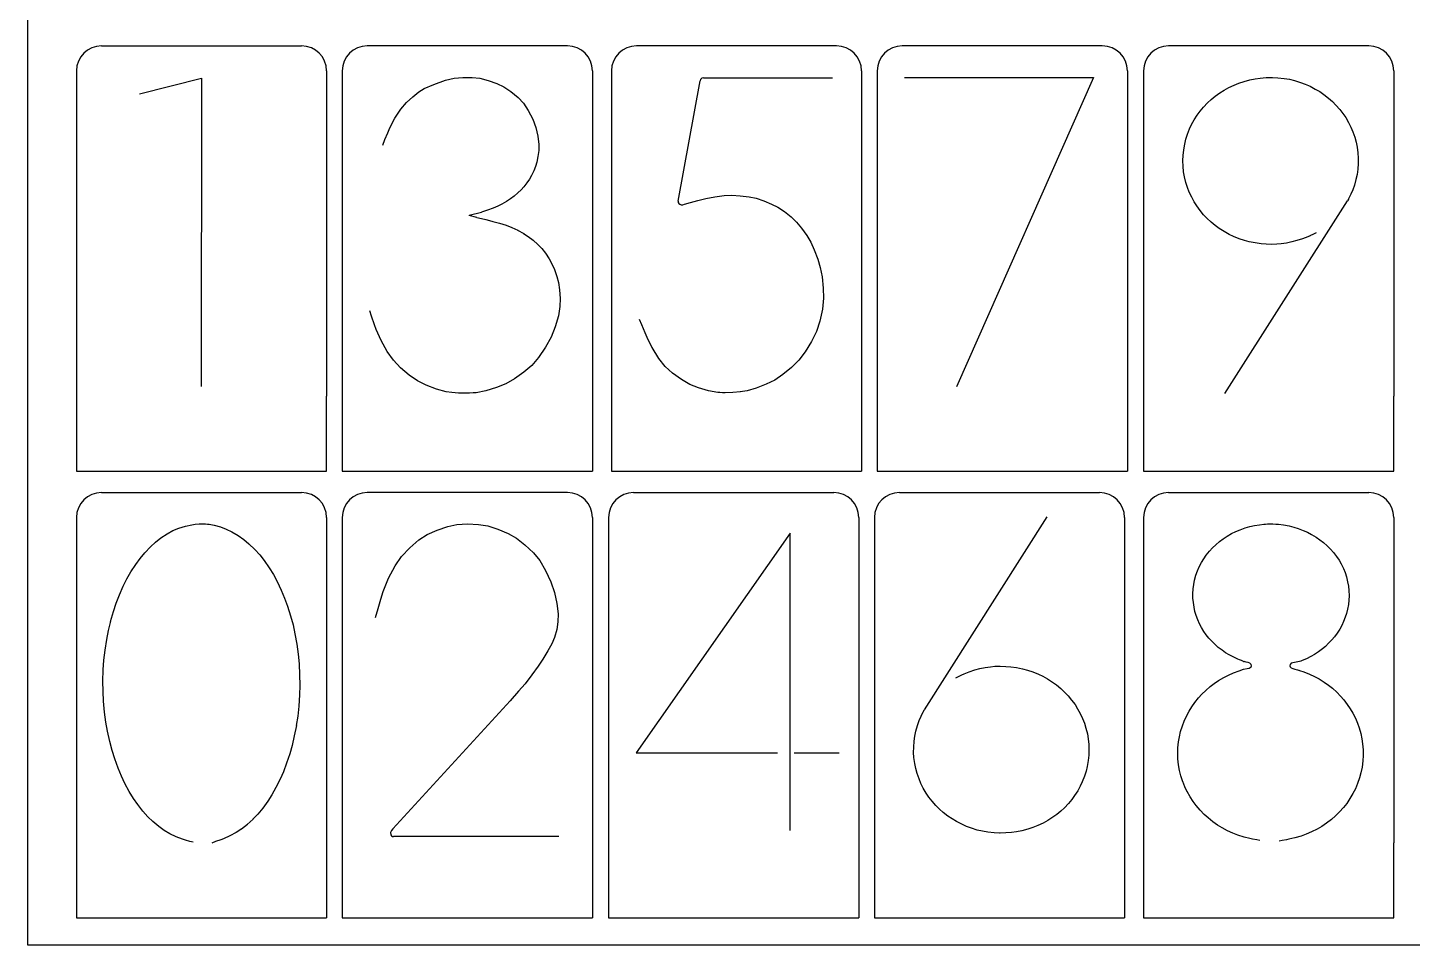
# Model space of a CAD drawing. Header units: millimetres. Extents: x 2133 to 4632, y 1065 to 2652.
# Drawn here: x 2943.9 to 3165.2, y 2342.4 to 2489.2 of the extents above; entities that cross this region are included whole.
import ezdxf

# ---------------------------------------------------------------- set-up
doc = ezdxf.new("R2010")
doc.units = ezdxf.units.MM
doc.layers.add('细实线', color=7, linetype='Continuous', lineweight=25)

msp = doc.modelspace()

# ---------------------------------------------------------------- linework, layer by layer
at = {"color": 7, "linetype": 'Continuous', "lineweight": 25}
for p, q in [((2955.649, 2486.253), (2987.649, 2486.253)), ((3030.142, 2486.253), (2998.142, 2486.253)), ((3073.186, 2486.253), (3041.186, 2486.253)), ((3115.679, 2486.253), (3083.679, 2486.253)), ((3158.278, 2486.253), (3126.278, 2486.253)), ((2951.649, 2482.253), (2951.649, 2430.253)), ((2991.649, 2482.253), (2991.649, 2430.253)), ((2994.142, 2482.253), (2994.142, 2430.253)), ((3034.142, 2482.253), (3034.142, 2430.253)), ((3037.186, 2482.253), (3037.186, 2430.253)), ((3077.186, 2482.253), (3077.186, 2430.253)), ((3079.679, 2482.253), (3079.679, 2430.253)), ((3119.679, 2482.253), (3119.679, 2430.253)), ((3122.278, 2482.253), (3122.278, 2430.253)), ((3162.278, 2482.253), (3162.278, 2430.253)), ((2955.649, 2414.841), (2987.649, 2414.841)), ((3030.142, 2414.841), (2998.142, 2414.841)), ((3040.742, 2414.841), (3072.742, 2414.841)), ((3083.234, 2414.841), (3115.234, 2414.841)), ((3126.278, 2414.841), (3158.278, 2414.841)), ((2951.649, 2410.841), (2951.649, 2358.841)), ((2991.649, 2410.841), (2991.649, 2358.841)), ((2994.142, 2410.841), (2994.142, 2358.841)), ((3034.142, 2410.841), (3034.142, 2358.841)), ((3036.742, 2410.841), (3036.742, 2358.841)), ((3076.742, 2410.841), (3076.742, 2358.841)), ((3079.234, 2410.841), (3079.234, 2358.841)), ((3119.234, 2410.841), (3119.234, 2358.841)), ((3122.278, 2410.841), (3122.278, 2358.841)), ((3162.278, 2410.841), (3162.278, 2358.841))]:
    msp.add_line(p, q, dxfattribs=at)
for points in [[(3007.251, 2479.426), (3008.791, 2480.098)], [(3008.791, 2480.098), (3010.652, 2480.784)], [(3010.652, 2480.784), (3012.026, 2481.103)], [(3012.026, 2481.103), (3013.422, 2481.214)], [(3013.422, 2481.214), (3014.911, 2481.207)], [(3014.911, 2481.207), (3016.159, 2481.068)], [(3016.159, 2481.068), (3017.501, 2480.738)], [(3017.501, 2480.738), (3018.873, 2480.263)], [(3018.873, 2480.263), (3019.994, 2479.726)], [(3019.994, 2479.726), (3021.127, 2478.961)], [(3135.158, 2479.192), (3135.904, 2479.594)], [(3135.904, 2479.594), (3136.76, 2480.001)], [(3136.76, 2480.001), (3137.523, 2480.314)], [(3137.523, 2480.314), (3138.344, 2480.579)], [(3138.344, 2480.579), (3139.283, 2480.827)], [(3139.283, 2480.827), (3140.143, 2481.006)], [(3140.143, 2481.006), (3140.925, 2481.108)], [(3140.925, 2481.108), (3141.85, 2481.18)], [(3141.85, 2481.18), (3142.747, 2481.208)], [(3142.747, 2481.208), (3142.784, 2481.208)], [(3142.834, 2481.212), (3142.864, 2481.212)], [(3142.864, 2481.212), (3143.742, 2481.162)], [(3143.742, 2481.162), (3144.73, 2481.053)], [(3144.73, 2481.053), (3145.584, 2480.913)], [(3145.584, 2480.913), (3146.419, 2480.707)], [(3146.419, 2480.707), (3147.343, 2480.427)], [(3147.343, 2480.427), (3148.137, 2480.139)], [(3148.137, 2480.139), (3148.898, 2479.794)], [(3148.898, 2479.794), (3149.735, 2479.358)], [(3004.406, 2477.182), (3005.412, 2478.136)], [(3005.412, 2478.136), (3006.413, 2478.934)], [(3006.413, 2478.934), (3007.251, 2479.426)], [(3021.127, 2478.961), (3022.262, 2478.01)], [(3022.262, 2478.01), (3023.108, 2477.097)], [(3132.497, 2477.135), (3133.075, 2477.681)], [(3133.075, 2477.681), (3133.726, 2478.207)], [(3133.726, 2478.207), (3134.481, 2478.754)], [(3134.481, 2478.754), (3135.158, 2479.192)], [(3149.735, 2479.358), (3150.45, 2478.938)], [(3150.45, 2478.938), (3151.121, 2478.471)], [(3151.121, 2478.471), (3151.853, 2477.899)], [(3151.853, 2477.899), (3152.471, 2477.361)], [(3152.471, 2477.361), (3153.035, 2476.788)], [(3002.567, 2474.688), (3003.51, 2476.123)], [(3003.51, 2476.123), (3004.406, 2477.182)], [(3023.108, 2477.097), (3023.895, 2475.909)], [(3023.895, 2475.909), (3024.609, 2474.517)], [(3130.368, 2474.422), (3130.862, 2475.195)], [(3130.862, 2475.195), (3131.323, 2475.832)], [(3131.323, 2475.832), (3131.864, 2476.467)], [(3131.864, 2476.467), (3132.497, 2477.135)], [(3153.035, 2476.788), (3153.643, 2476.097)], [(3153.643, 2476.097), (3154.148, 2475.458)], [(3154.148, 2475.458), (3154.591, 2474.794)], [(3001.413, 2472.358), (3001.756, 2473.165)], [(3001.756, 2473.165), (3002.567, 2474.688)], [(3024.609, 2474.517), (3025.087, 2473.211)], [(3025.087, 2473.211), (3025.403, 2471.842)], [(3129.292, 2472.12), (3129.641, 2473.015)], [(3129.627, 2472.979), (3129.957, 2473.694)], [(3129.957, 2473.694), (3130.368, 2474.422)], [(3154.591, 2474.794), (3155.055, 2474.003)], [(3155.055, 2474.003), (3155.43, 2473.277)], [(3155.43, 2473.277), (3155.736, 2472.54)], [(3000.617, 2470.375), (3000.978, 2471.274)], [(3000.978, 2471.274), (3001.413, 2472.358)], [(3025.403, 2471.842), (3025.578, 2470.513)], [(3128.846, 2470.541), (3129.028, 2471.316)], [(3129.028, 2471.316), (3129.292, 2472.12)], [(3155.736, 2472.54), (3156.038, 2471.666)], [(3156.038, 2471.666), (3156.265, 2470.868)], [(3156.265, 2470.868), (3156.42, 2470.074)], [(3025.447, 2468.583), (3025.259, 2467.652)], [(3025.57, 2469.525), (3025.447, 2468.583)], [(3025.578, 2470.513), (3025.57, 2469.525)], [(3128.567, 2467.939), (3128.589, 2468.75)], [(3128.589, 2468.75), (3128.687, 2469.614)], [(3128.687, 2469.614), (3128.846, 2470.541)], [(3156.42, 2470.074), (3156.541, 2469.139)], [(3156.541, 2469.139), (3156.603, 2468.289)], [(3025.049, 2466.956), (3024.766, 2466.269)], [(3025.259, 2467.652), (3025.049, 2466.956)], [(3128.6, 2466.991), (3128.567, 2467.939)], [(3128.679, 2466.124), (3128.596, 2467.027)], [(3156.522, 2466.523), (3156.411, 2465.684)], [(3156.592, 2467.467), (3156.522, 2466.523)], [(3156.603, 2468.289), (3156.592, 2467.467)], [(3023.679, 2464.362), (3023.201, 2463.744)], [(3024.088, 2464.96), (3023.679, 2464.362)], [(3024.421, 2465.548), (3024.088, 2464.96)], [(3024.766, 2466.269), (3024.421, 2465.548)], [(3128.82, 2465.339), (3128.679, 2466.124)], [(3129.04, 2464.433), (3128.82, 2465.339)], [(3129.289, 2463.613), (3129.04, 2464.433)], [(3156.238, 2464.9), (3155.983, 2464.009)], [(3156.411, 2465.684), (3156.238, 2464.9)], [(3021.618, 2462.222), (3021.061, 2461.804)], [(3022.226, 2462.739), (3021.618, 2462.222)], [(3022.754, 2463.241), (3022.226, 2462.739)], [(3023.201, 2463.744), (3022.754, 2463.241)], [(3051.024, 2461.55), (3052.257, 2461.862)], [(3052.257, 2461.862), (3053.697, 2462.128)], [(3053.697, 2462.128), (3055.203, 2462.312)], [(3055.203, 2462.312), (3056.46, 2462.371)], [(3056.46, 2462.371), (3057.787, 2462.299)], [(3057.787, 2462.299), (3059.188, 2462.125)], [(3059.188, 2462.125), (3060.346, 2461.882)], [(3060.346, 2461.882), (3061.538, 2461.491)], [(3129.578, 2462.888), (3129.289, 2463.613)], [(3129.969, 2462.057), (3129.578, 2462.888)], [(3130.372, 2461.308), (3129.969, 2462.057)], [(3155.409, 2462.521), (3155.063, 2461.804)], [(3155.707, 2463.214), (3155.409, 2462.521)], [(3155.983, 2464.009), (3155.707, 2463.214)], [(3016.595, 2459.728), (3016.436, 2459.682)], [(3016.747, 2459.774), (3016.595, 2459.728)], [(3017.393, 2459.991), (3016.73, 2459.769)], [(3018.255, 2460.317), (3017.393, 2459.991)], [(3019.014, 2460.639), (3018.255, 2460.317)], [(3019.678, 2460.973), (3019.014, 2460.639)], [(3020.416, 2461.394), (3019.678, 2460.973)], [(3021.061, 2461.804), (3020.416, 2461.394)], [(3048.858, 2460.936), (3049.827, 2461.221)], [(3049.814, 2461.218), (3051.024, 2461.55)], [(3061.538, 2461.491), (3062.794, 2460.973)], [(3062.794, 2460.973), (3063.818, 2460.443)], [(3063.818, 2460.443), (3064.839, 2459.751)], [(3064.839, 2459.751), (3065.904, 2458.903)], [(3130.794, 2460.657), (3130.372, 2461.308)], [(3131.336, 2459.92), (3130.794, 2460.657)], [(3131.875, 2459.26), (3131.336, 2459.92)], [(3016.434, 2458.644), (3017.1, 2458.473)], [(3017.1, 2458.473), (3017.68, 2458.334)], [(3017.68, 2458.334), (3018.236, 2458.203)], [(3018.236, 2458.203), (3019.285, 2457.919)], [(3019.285, 2457.919), (3020.377, 2457.569)], [(3020.377, 2457.569), (3021.273, 2457.229)], [(3065.904, 2458.903), (3066.76, 2458.092)], [(3066.76, 2458.092), (3067.575, 2457.115)], [(3132.413, 2458.699), (3131.875, 2459.26)], [(3133.087, 2458.072), (3132.413, 2458.699)], [(3133.748, 2457.517), (3133.087, 2458.072)], [(3134.386, 2457.059), (3133.748, 2457.517)], [(3021.273, 2457.229), (3022.216, 2456.781)], [(3022.188, 2456.794), (3023.166, 2456.26)], [(3023.134, 2456.277), (3023.899, 2455.794)], [(3023.899, 2455.794), (3024.663, 2455.2)], [(3067.575, 2457.115), (3068.407, 2455.952)], [(3068.407, 2455.952), (3069.055, 2454.872)], [(3135.173, 2456.56), (3134.386, 2457.059)], [(3135.938, 2456.12), (3135.173, 2456.56)], [(3136.657, 2455.782), (3135.938, 2456.12)], [(3137.539, 2455.429), (3136.657, 2455.782)], [(3138.39, 2455.136), (3137.539, 2455.429)], [(3147.693, 2455.418), (3146.787, 2455.117)], [(3148.537, 2455.746), (3147.693, 2455.418)], [(3148.886, 2455.902), (3148.537, 2455.746)], [(3149.437, 2456.153), (3148.883, 2455.901)], [(3149.877, 2456.353), (3149.437, 2456.153)], [(3024.663, 2455.2), (3025.437, 2454.508)], [(3025.437, 2454.508), (3026.056, 2453.866)], [(3026.056, 2453.866), (3026.647, 2453.105)], [(3026.647, 2453.105), (3027.232, 2452.225)], [(3069.055, 2454.872), (3069.631, 2453.624)], [(3069.615, 2453.665), (3070.186, 2452.164)], [(3139.181, 2454.93), (3138.39, 2455.136)], [(3140.138, 2454.741), (3139.181, 2454.93)], [(3141.059, 2454.606), (3140.138, 2454.741)], [(3141.877, 2454.543), (3141.059, 2454.606)], [(3142.787, 2454.517), (3141.877, 2454.543)], [(3143.599, 2454.532), (3142.787, 2454.517)], [(3144.283, 2454.598), (3143.599, 2454.532)], [(3145.141, 2454.732), (3144.283, 2454.598)], [(3145.998, 2454.905), (3145.141, 2454.732)], [(3146.787, 2455.117), (3145.998, 2454.905)], [(3027.232, 2452.225), (3027.684, 2451.418)], [(3027.684, 2451.418), (3028.083, 2450.483)], [(3070.186, 2452.164), (3070.59, 2450.823)], [(3070.59, 2450.823), (3070.869, 2449.304)], [(3028.083, 2450.483), (3028.458, 2449.401)], [(3028.458, 2449.401), (3028.721, 2448.431)], [(3070.869, 2449.304), (3071.061, 2447.532)], [(3028.721, 2448.431), (3028.889, 2447.27)], [(3028.889, 2447.27), (3028.972, 2445.881)], [(3071.061, 2447.532), (3071.116, 2445.902)], [(3028.951, 2444.586), (3028.701, 2443.073)], [(3028.972, 2445.881), (3028.951, 2444.586)], [(3070.935, 2444.161), (3070.523, 2442.239)], [(3071.116, 2445.902), (3070.935, 2444.161)], [(2998.835, 2443.037), (2998.544, 2443.901)], [(2999.314, 2441.677), (2998.831, 2443.046)], [(3028.701, 2443.073), (3028.198, 2441.314)], [(3042.036, 2441.666), (3041.7, 2442.492)], [(3070.523, 2442.239), (3069.967, 2440.574)], [(2999.581, 2440.919), (2999.313, 2441.677)], [(3000.347, 2439.164), (2999.581, 2440.919)], [(3028.198, 2441.314), (3027.549, 2439.689)], [(3042.575, 2440.358), (3042.036, 2441.666)], [(3042.88, 2439.622), (3042.575, 2440.359)], [(3069.967, 2440.574), (3069.175, 2438.978)], [(3001.331, 2437.395), (3000.347, 2439.164)], [(3026.648, 2438.074), (3025.525, 2436.445)], [(3027.549, 2439.689), (3026.648, 2438.074)], [(3043.724, 2437.952), (3042.88, 2439.622)], [(3044.771, 2436.297), (3043.689, 2438.008)], [(3069.175, 2438.978), (3068.159, 2437.324)], [(3002.319, 2435.99), (3001.331, 2437.395)], [(3003.464, 2434.795), (3002.319, 2435.99)], [(3025.525, 2436.445), (3024.438, 2435.175)], [(3045.798, 2435.013), (3044.771, 2436.297)], [(3067.155, 2436.004), (3065.995, 2434.852)], [(3068.159, 2437.324), (3067.155, 2436.004)], [(3004.863, 2433.598), (3003.464, 2434.795)], [(3006.181, 2432.689), (3004.863, 2433.598)], [(3023.17, 2434.07), (3021.678, 2433)], [(3024.438, 2435.175), (3023.17, 2434.07)], [(3046.972, 2433.939), (3045.798, 2435.013)], [(3048.387, 2432.889), (3046.972, 2433.939)], [(3064.601, 2433.694), (3063.307, 2432.814)], [(3065.995, 2434.852), (3064.601, 2433.694)], [(3007.587, 2431.998), (3006.181, 2432.689)], [(3009.244, 2431.372), (3007.587, 2431.998)], [(3010.75, 2430.964), (3009.244, 2431.372)], [(3011.656, 2430.83), (3010.75, 2430.964)], [(3017.112, 2431.109), (3015.584, 2430.807)], [(3018.816, 2431.616), (3017.112, 2431.109)], [(3020.308, 2432.213), (3018.816, 2431.616)], [(3021.678, 2433), (3020.308, 2432.213)], [(3049.703, 2432.12), (3048.387, 2432.889)], [(3051.097, 2431.57), (3049.703, 2432.12)], [(3052.73, 2431.104), (3051.097, 2431.57)], [(3054.187, 2430.842), (3052.73, 2431.104)], [(3057.826, 2430.939), (3056.621, 2430.828)], [(3058.874, 2431.112), (3057.78, 2430.931)], [(3060.32, 2431.532), (3058.874, 2431.112)], [(3061.939, 2432.168), (3060.32, 2431.532)], [(3063.307, 2432.814), (3061.939, 2432.168)], [(3012.73, 2430.744), (3011.656, 2430.83)], [(3013.852, 2430.715), (3012.73, 2430.744)], [(3014.474, 2430.725), (3013.852, 2430.715)], [(3015.061, 2430.756), (3014.474, 2430.725)], [(3015.584, 2430.807), (3015.061, 2430.756)], [(3054.53, 2430.814), (3054.187, 2430.842)], [(3054.946, 2430.795), (3054.53, 2430.814)], [(3055.394, 2430.789), (3054.946, 2430.795)], [(3056.621, 2430.828), (3055.394, 2430.789)], [(2966.168, 2408.24), (2967.075, 2408.746)], [(2967.075, 2408.746), (2968.014, 2409.134)], [(2968.014, 2409.134), (2969.097, 2409.477)], [(2969.097, 2409.477), (2970.078, 2409.696)], [(2970.078, 2409.696), (2970.644, 2409.767)], [(2970.644, 2409.767), (2971.287, 2409.812)], [(2971.287, 2409.812), (2971.93, 2409.828)], [(2971.93, 2409.828), (2972.274, 2409.823)], [(2972.274, 2409.823), (2972.591, 2409.806)], [(2972.591, 2409.806), (2972.863, 2409.78)], [(2972.863, 2409.78), (2973.681, 2409.62)], [(2973.681, 2409.62), (2974.66, 2409.342)], [(2974.66, 2409.342), (2975.59, 2409.003)], [(2975.59, 2409.003), (2976.499, 2408.558)], [(3007.714, 2408.117), (3009.309, 2408.848)], [(3009.309, 2408.848), (3011.012, 2409.429)], [(3011.012, 2409.429), (3012.485, 2409.722)], [(3012.485, 2409.722), (3014.177, 2409.815)], [(3014.177, 2409.815), (3015.943, 2409.743)], [(3015.943, 2409.743), (3017.419, 2409.5)], [(3017.419, 2409.5), (3019.035, 2408.994)], [(3019.035, 2408.994), (3020.679, 2408.304)], [(3137.012, 2408.61), (3137.702, 2408.894)], [(3137.702, 2408.894), (3138.512, 2409.181)], [(3138.512, 2409.181), (3139.25, 2409.4)], [(3139.25, 2409.4), (3139.984, 2409.561)], [(3139.984, 2409.561), (3140.811, 2409.702)], [(3140.811, 2409.702), (3141.529, 2409.788)], [(3141.529, 2409.788), (3141.792, 2409.804)], [(3141.792, 2409.804), (3142.114, 2409.814)], [(3142.114, 2409.814), (3142.467, 2409.817)], [(3142.467, 2409.817), (3142.965, 2409.811)], [(3142.965, 2409.811), (3143.446, 2409.793)], [(3143.446, 2409.793), (3143.872, 2409.763)], [(3143.872, 2409.763), (3144.655, 2409.663)], [(3144.655, 2409.663), (3145.527, 2409.505)], [(3145.527, 2409.505), (3146.289, 2409.326)], [(3146.289, 2409.326), (3147.004, 2409.098)], [(3147.004, 2409.098), (3147.807, 2408.796)], [(3147.807, 2408.796), (3148.505, 2408.491)], [(2963.49, 2406.16), (2964.305, 2406.919)], [(2964.305, 2406.919), (2965.166, 2407.578)], [(2965.166, 2407.578), (2966.168, 2408.24)], [(2976.499, 2408.558), (2977.519, 2407.958)], [(2977.519, 2407.958), (2978.415, 2407.339)], [(2978.415, 2407.339), (2979.232, 2406.643)], [(2979.232, 2406.643), (2980.148, 2405.756)], [(3004.938, 2405.998), (3006.395, 2407.264)], [(3006.395, 2407.264), (3007.714, 2408.117)], [(3020.679, 2408.304), (3022.004, 2407.55)], [(3022.004, 2407.55), (3023.368, 2406.484)], [(3133.807, 2406.49), (3134.427, 2407.018)], [(3134.427, 2407.018), (3135.008, 2407.46)], [(3135.008, 2407.46), (3135.62, 2407.855)], [(3135.62, 2407.855), (3136.346, 2408.273)], [(3136.346, 2408.273), (3137.012, 2408.61)], [(3148.505, 2408.491), (3149.148, 2408.149)], [(3149.148, 2408.149), (3149.864, 2407.718)], [(3149.864, 2407.718), (3150.481, 2407.301)], [(3150.481, 2407.301), (3151.04, 2406.857)], [(3151.04, 2406.857), (3151.649, 2406.316)], [(2961.127, 2403.336), (2961.832, 2404.316)], [(2961.832, 2404.316), (2962.598, 2405.22)], [(2962.598, 2405.22), (2963.49, 2406.16)], [(2980.148, 2405.756), (2980.948, 2404.885)], [(2980.948, 2404.885), (2981.666, 2403.96)], [(3002.595, 2403.144), (3003.614, 2404.589)], [(3003.614, 2404.589), (3004.938, 2405.998)], [(3023.368, 2406.484), (3024.707, 2405.208)], [(3024.707, 2405.208), (3025.724, 2403.971)], [(3131.895, 2404.26), (3132.306, 2404.837)], [(3132.306, 2404.837), (3132.808, 2405.463)], [(3132.808, 2405.463), (3133.287, 2405.996)], [(3133.287, 2405.996), (3133.807, 2406.49)], [(3151.649, 2406.316), (3152.171, 2405.799)], [(3152.171, 2405.799), (3152.629, 2405.267)], [(3152.629, 2405.267), (3153.118, 2404.629)], [(3153.118, 2404.629), (3153.527, 2404.028)], [(2959.713, 2401.033), (2960.363, 2402.152)], [(2960.363, 2402.152), (2961.127, 2403.336)], [(2981.666, 2403.96), (2982.457, 2402.822)], [(2982.457, 2402.822), (2983.141, 2401.73)], [(3001.567, 2401.166), (3002.595, 2403.144)], [(3025.724, 2403.971), (3026.663, 2402.386)], [(3026.663, 2402.386), (3027.509, 2400.56)], [(3130.652, 2401.626), (3130.882, 2402.297)], [(3130.882, 2402.297), (3131.168, 2402.943)], [(3131.168, 2402.943), (3131.534, 2403.652)], [(3131.534, 2403.652), (3131.895, 2404.26)], [(3153.527, 2404.028), (3153.869, 2403.421)], [(3153.869, 2403.421), (3154.219, 2402.702)], [(3154.219, 2402.702), (3154.499, 2402.03)], [(2959.134, 2399.863), (2959.713, 2401.033)], [(2983.141, 2401.73), (2983.741, 2400.607)], [(2983.741, 2400.607), (2984.387, 2399.252)], [(3000.687, 2399.013), (3001.567, 2401.166)], [(3027.509, 2400.56), (3028.065, 2398.879)], [(3130.209, 2399.439), (3130.294, 2400.147)], [(3130.294, 2400.147), (3130.44, 2400.85)], [(3130.44, 2400.85), (3130.652, 2401.626)], [(3154.499, 2402.03), (3154.709, 2401.365)], [(3154.709, 2401.365), (3154.903, 2400.581)], [(3154.903, 2400.581), (3155.037, 2399.852)], [(2958.004, 2397.163), (2958.518, 2398.469)], [(2958.518, 2398.469), (2959.134, 2399.863)], [(2984.387, 2399.252), (2984.936, 2397.968)], [(2984.936, 2397.968), (2985.4, 2396.678)], [(2999.879, 2396.3), (3000.303, 2397.786)], [(3000.298, 2397.77), (3000.687, 2399.013)], [(3028.065, 2398.879), (3028.438, 2397.121)], [(3130.164, 2398.641), (3130.209, 2399.439)], [(3130.168, 2397.937), (3130.164, 2398.641)], [(3130.232, 2397.251), (3130.168, 2397.937)], [(3155.037, 2399.852), (3155.104, 2399.152)], [(3155.104, 2399.152), (3155.13, 2398.351)], [(3155.13, 2398.351), (3155.109, 2397.63)], [(2957.114, 2394.241), (2957.567, 2395.834)], [(2957.567, 2395.834), (2958.004, 2397.163)], [(2985.4, 2396.678), (2985.881, 2395.141)], [(2999.465, 2394.849), (2999.879, 2396.3)], [(3028.438, 2397.121), (3028.647, 2395.438)], [(3028.647, 2395.438), (3028.642, 2394.175)], [(3130.349, 2396.488), (3130.232, 2397.251)], [(3130.492, 2395.825), (3130.349, 2396.488)], [(3130.687, 2395.188), (3130.492, 2395.825)], [(3154.732, 2395.52), (3154.527, 2394.898)], [(3154.896, 2396.201), (3154.732, 2395.52)], [(3155.031, 2396.961), (3154.896, 2396.201)], [(3155.109, 2397.63), (3155.031, 2396.961)], [(2956.753, 2392.767), (2957.121, 2394.264)], [(2985.881, 2395.141), (2986.278, 2393.693)], [(2986.278, 2393.693), (2986.585, 2392.266)], [(3028.642, 2394.175), (3028.434, 2392.926)], [(3130.95, 2394.481), (3130.687, 2395.188)], [(3131.218, 2393.867), (3130.95, 2394.481)], [(3131.531, 2393.285), (3131.218, 2393.867)], [(3131.924, 2392.644), (3131.531, 2393.285)], [(3153.955, 2393.566), (3153.633, 2392.997)], [(3154.247, 2394.195), (3153.955, 2393.566)], [(3154.527, 2394.898), (3154.247, 2394.195)], [(2956.228, 2389.631), (2956.485, 2391.343)], [(2956.485, 2391.343), (2956.761, 2392.801)], [(2986.585, 2392.266), (2986.883, 2390.58)], [(3028.074, 2391.647), (3027.638, 2390.63)], [(3028.434, 2392.926), (3028.074, 2391.647)], [(3132.305, 2392.089), (3131.924, 2392.644)], [(3132.722, 2391.573), (3132.305, 2392.089)], [(3133.23, 2391.01), (3132.722, 2391.573)], [(3133.713, 2390.527), (3133.23, 2391.01)], [(3152.392, 2391.293), (3151.868, 2390.737)], [(3152.817, 2391.796), (3152.392, 2391.293)], [(3153.224, 2392.36), (3152.817, 2391.796)], [(3153.633, 2392.997), (3153.224, 2392.36)], [(2956.043, 2388.041), (2956.228, 2389.631)], [(2986.883, 2390.58), (2987.106, 2389)], [(2987.106, 2389), (2987.242, 2387.47)], [(3027.012, 2389.505), (3026.226, 2388.217)], [(3027.638, 2390.63), (3027.012, 2389.505)], [(3134.222, 2390.088), (3133.713, 2390.527)], [(3134.831, 2389.616), (3134.222, 2390.088)], [(3135.4, 2389.218), (3134.831, 2389.616)], [(3135.985, 2388.869), (3135.4, 2389.218)], [(3136.684, 2388.499), (3135.985, 2388.869)], [(3149.62, 2388.964), (3149.031, 2388.628)], [(3150.218, 2389.363), (3149.62, 2388.964)], [(3150.893, 2389.864), (3150.218, 2389.363)], [(3151.359, 2390.249), (3150.893, 2389.864)], [(3151.868, 2390.737), (3151.359, 2390.249)], [(2955.943, 2386.491), (2956.043, 2388.041)], [(2987.242, 2387.47), (2987.334, 2385.683)], [(3025.449, 2387.053), (3024.481, 2385.718)], [(3026.226, 2388.217), (3025.449, 2387.053)], [(3095.32, 2386.472), (3096.11, 2386.684)], [(3096.11, 2386.684), (3096.966, 2386.857)], [(3096.966, 2386.857), (3097.824, 2386.991)], [(3097.824, 2386.991), (3098.508, 2387.057)], [(3098.508, 2387.057), (3099.32, 2387.071)], [(3099.32, 2387.071), (3100.23, 2387.046)], [(3100.23, 2387.046), (3101.048, 2386.983)], [(3101.048, 2386.983), (3101.969, 2386.848)], [(3101.969, 2386.848), (3102.926, 2386.658)], [(3102.926, 2386.658), (3103.717, 2386.453)], [(3137.341, 2388.191), (3136.684, 2388.499)], [(3137.632, 2388.073), (3137.341, 2388.191)], [(3137.555, 2386.35), (3138.27, 2386.581)], [(3137.929, 2387.963), (3137.632, 2388.073)], [(3138.265, 2387.847), (3137.929, 2387.963)], [(3147.201, 2387.828), (3146.963, 2387.779)], [(3147.429, 2387.888), (3147.201, 2387.828)], [(3147.644, 2387.971), (3147.429, 2387.888)], [(3148.318, 2388.271), (3147.644, 2387.971)], [(3149.031, 2388.628), (3148.318, 2388.271)], [(2955.893, 2384.696), (2955.943, 2386.491)], [(2955.903, 2383.047), (2955.893, 2384.696)], [(2987.334, 2385.683), (2987.365, 2384.022)], [(3024.481, 2385.718), (3023.369, 2384.248)], [(3092.23, 2385.236), (3092.67, 2385.436)], [(3092.67, 2385.436), (3093.224, 2385.688)], [(3093.221, 2385.687), (3093.57, 2385.843)], [(3093.57, 2385.843), (3094.414, 2386.171)], [(3094.414, 2386.171), (3095.32, 2386.472)], [(3103.717, 2386.453), (3104.568, 2386.16)], [(3104.568, 2386.16), (3105.45, 2385.807)], [(3105.45, 2385.807), (3106.169, 2385.469)], [(3106.169, 2385.469), (3106.934, 2385.029)], [(3106.934, 2385.029), (3107.721, 2384.53)], [(3107.721, 2384.53), (3108.36, 2384.072)], [(3133.56, 2384.302), (3134.278, 2384.779)], [(3134.278, 2384.779), (3135.1, 2385.269)], [(3135.1, 2385.269), (3135.836, 2385.656)], [(3135.836, 2385.656), (3136.64, 2386.005)], [(3136.64, 2386.005), (3137.555, 2386.35)], [(3147.048, 2386.457), (3147.096, 2386.442)], [(3147.096, 2386.442), (3147.192, 2386.413)], [(3147.192, 2386.413), (3147.915, 2386.162)], [(3147.915, 2386.162), (3148.814, 2385.8)], [(3148.814, 2385.8), (3149.619, 2385.43)], [(3149.619, 2385.43), (3150.328, 2385.038)], [(3150.328, 2385.038), (3151.131, 2384.536)], [(3151.131, 2384.536), (3151.846, 2384.038)], [(2955.989, 2381.489), (2955.903, 2383.047)], [(2987.317, 2382.481), (2987.195, 2380.679)], [(2987.365, 2384.022), (2987.316, 2382.459)], [(3023.369, 2384.248), (3022.345, 2383.104)], [(3108.36, 2384.072), (3109.021, 2383.517)], [(3109.021, 2383.517), (3109.694, 2382.89)], [(3109.694, 2382.89), (3110.232, 2382.329)], [(3110.232, 2382.329), (3110.772, 2381.669)], [(3131.051, 2381.993), (3131.589, 2382.594)], [(3131.589, 2382.594), (3132.204, 2383.183)], [(3132.204, 2383.183), (3132.916, 2383.802)], [(3132.916, 2383.802), (3133.56, 2384.302)], [(3151.846, 2384.038), (3152.465, 2383.536)], [(3152.465, 2383.536), (3153.157, 2382.908)], [(3153.157, 2382.908), (3153.767, 2382.298)], [(3153.767, 2382.298), (3154.28, 2381.7)], [(2956.152, 2379.726), (2955.989, 2381.489)], [(2987.197, 2380.698), (2987.03, 2379.059)], [(3110.772, 2381.669), (3111.313, 2380.931)], [(3111.313, 2380.931), (3111.735, 2380.28)], [(3111.735, 2380.28), (3112.138, 2379.531)], [(3129.554, 2379.892), (3129.971, 2380.576)], [(3129.971, 2380.576), (3130.466, 2381.263)], [(3130.466, 2381.263), (3131.051, 2381.993)], [(3154.28, 2381.7), (3154.844, 2380.964)], [(3154.844, 2380.964), (3155.331, 2380.256)], [(3155.331, 2380.256), (3155.724, 2379.578)], [(2956.353, 2378.139), (2956.152, 2379.726)], [(2956.616, 2376.684), (2956.353, 2378.139)], [(2987.035, 2379.089), (2986.802, 2377.587)], [(3086.124, 2377.58), (3086.4, 2378.375)], [(3086.4, 2378.375), (3086.698, 2379.068)], [(3086.698, 2379.068), (3087.045, 2379.784)], [(3112.138, 2379.531), (3112.529, 2378.701)], [(3112.529, 2378.701), (3112.818, 2377.976)], [(3112.818, 2377.976), (3113.067, 2377.156)], [(3128.476, 2377.543), (3128.757, 2378.298)], [(3128.757, 2378.298), (3129.115, 2379.067)], [(3129.115, 2379.067), (3129.554, 2379.892)], [(3155.724, 2379.578), (3156.141, 2378.751)], [(3156.141, 2378.751), (3156.49, 2377.96)], [(3156.49, 2377.96), (3156.748, 2377.214)], [(2956.977, 2375.046), (2956.616, 2376.684)], [(2986.48, 2375.921), (2986.132, 2374.412)], [(2986.807, 2377.609), (2986.48, 2375.921)], [(3085.585, 2375.066), (3085.696, 2375.905)], [(3085.696, 2375.905), (3085.869, 2376.689)], [(3085.869, 2376.689), (3086.124, 2377.58)], [(3113.067, 2377.156), (3113.287, 2376.25)], [(3113.287, 2376.25), (3113.428, 2375.465)], [(3127.866, 2374.994), (3127.995, 2375.805)], [(3127.995, 2375.805), (3128.201, 2376.641)], [(3128.201, 2376.641), (3128.476, 2377.543)], [(3156.748, 2377.214), (3157.001, 2376.311)], [(3157.001, 2376.311), (3157.192, 2375.454)], [(2957.355, 2373.581), (2956.977, 2375.046)], [(2957.775, 2372.26), (2957.355, 2373.581)], [(2986.132, 2374.412), (2985.744, 2373.067)], [(3085.505, 2373.3), (3085.515, 2374.122)], [(3085.566, 2372.45), (3085.505, 2373.3)], [(3085.515, 2374.122), (3085.585, 2375.066)], [(3113.428, 2375.465), (3113.511, 2374.562)], [(3113.508, 2374.598), (3113.54, 2373.65)], [(3113.54, 2373.65), (3113.518, 2372.839)], [(3127.738, 2373.128), (3127.773, 2374.026)], [(3127.773, 2374.026), (3127.866, 2374.994)], [(3157.192, 2375.454), (3157.302, 2374.654)], [(3157.302, 2374.654), (3157.371, 2373.688)], [(3157.371, 2373.688), (3157.387, 2372.77)], [(2958.312, 2370.784), (2957.775, 2372.26)], [(2985.24, 2371.555), (2984.742, 2370.189)], [(2985.744, 2373.067), (2985.24, 2371.555)], [(3085.688, 2371.515), (3085.566, 2372.45)], [(3085.842, 2370.72), (3085.688, 2371.515)], [(3113.42, 2371.975), (3113.262, 2371.048)], [(3113.518, 2372.839), (3113.42, 2371.975)], [(3127.775, 2372.276), (3127.738, 2373.128)], [(3127.882, 2371.286), (3127.775, 2372.276)], [(3128.03, 2370.391), (3127.882, 2371.286)], [(3157.331, 2371.93), (3157.202, 2370.947)], [(3157.387, 2372.77), (3157.331, 2371.93)], [(2958.848, 2369.473), (2958.312, 2370.784)], [(2959.407, 2368.314), (2958.848, 2369.473)], [(2984.212, 2368.998), (2983.546, 2367.673)], [(2984.742, 2370.189), (2984.212, 2368.998)], [(3086.069, 2369.923), (3085.842, 2370.72)], [(3086.371, 2369.049), (3086.069, 2369.923)], [(3086.677, 2368.312), (3086.371, 2369.049)], [(3112.815, 2369.469), (3112.466, 2368.574)], [(3113.079, 2370.273), (3112.815, 2369.469)], [(3113.262, 2371.048), (3113.079, 2370.273)], [(3128.24, 2369.571), (3128.03, 2370.391)], [(3128.555, 2368.598), (3128.24, 2369.571)], [(3156.807, 2369.24), (3156.484, 2368.315)], [(3157.031, 2370.039), (3156.807, 2369.24)], [(3157.202, 2370.947), (3157.031, 2370.039)], [(2960.101, 2367.033), (2959.407, 2368.314)], [(2960.776, 2365.909), (2960.101, 2367.033)], [(2983.546, 2367.673), (2982.887, 2366.491)], [(3087.052, 2367.586), (3086.677, 2368.312)], [(3087.516, 2366.795), (3087.052, 2367.586)], [(3087.959, 2366.131), (3087.516, 2366.795)], [(3111.739, 2367.167), (3111.245, 2366.394)], [(3112.15, 2367.894), (3111.739, 2367.167)], [(3112.48, 2368.609), (3112.15, 2367.894)], [(3128.867, 2367.796), (3128.543, 2368.633)], [(3129.251, 2367.009), (3128.867, 2367.796)], [(3129.714, 2366.196), (3129.233, 2367.046)], [(3155.759, 2366.74), (3155.262, 2365.906)], [(3156.135, 2367.47), (3155.759, 2366.74)], [(3156.484, 2368.315), (3156.135, 2367.47)], [(2961.455, 2364.941), (2960.776, 2365.909)], [(2962.286, 2363.887), (2961.455, 2364.941)], [(2982.233, 2365.485), (2981.426, 2364.38)], [(2982.887, 2366.491), (2982.233, 2365.485)], [(3088.465, 2365.491), (3087.959, 2366.131)], [(3089.072, 2364.801), (3088.465, 2365.491)], [(3089.636, 2364.227), (3089.072, 2364.801)], [(3109.61, 2364.454), (3109.033, 2363.908)], [(3110.244, 2365.122), (3109.61, 2364.454)], [(3110.784, 2365.756), (3110.244, 2365.122)], [(3111.245, 2366.394), (3110.784, 2365.756)], [(3130.195, 2365.443), (3129.714, 2366.196)], [(3130.699, 2364.779), (3130.195, 2365.443)], [(3131.336, 2364.037), (3130.699, 2364.779)], [(3154.244, 2364.505), (3153.593, 2363.779)], [(3154.754, 2365.148), (3154.244, 2364.505)], [(3155.262, 2365.906), (3154.754, 2365.148)], [(2963.079, 2362.984), (2962.286, 2363.887)], [(2963.859, 2362.234), (2963.079, 2362.984)], [(2964.808, 2361.443), (2963.859, 2362.234)], [(2979.906, 2362.64), (2978.949, 2361.766)], [(2980.638, 2363.409), (2979.878, 2362.614)], [(2981.426, 2364.38), (2980.638, 2363.409)], [(3090.255, 2363.69), (3089.636, 2364.227)], [(3090.986, 2363.118), (3090.255, 2363.69)], [(3091.657, 2362.651), (3090.986, 2363.118)], [(3092.372, 2362.23), (3091.657, 2362.651)], [(3093.21, 2361.795), (3092.372, 2362.23)], [(3106.949, 2362.397), (3106.203, 2361.994)], [(3107.627, 2362.835), (3106.949, 2362.397)], [(3108.381, 2363.381), (3107.627, 2362.835)], [(3109.033, 2363.908), (3108.381, 2363.381)], [(3131.956, 2363.385), (3131.336, 2364.037)], [(3132.58, 2362.824), (3131.956, 2363.385)], [(3133.353, 2362.209), (3132.58, 2362.824)], [(3152.318, 2362.586), (3151.535, 2361.989)], [(3152.946, 2363.127), (3152.318, 2362.586)], [(3153.593, 2363.779), (3152.946, 2363.127)], [(2965.7, 2360.79), (2964.808, 2361.443)], [(2966.565, 2360.284), (2965.7, 2360.79)], [(2967.604, 2359.793), (2966.565, 2360.284)], [(2977.198, 2360.481), (2976.174, 2359.926)], [(2978.096, 2361.069), (2977.198, 2360.481)], [(2978.976, 2361.787), (2978.05, 2361.039)], [(3093.971, 2361.45), (3093.21, 2361.795)], [(3094.764, 2361.162), (3093.971, 2361.45)], [(3095.688, 2360.882), (3094.764, 2361.162)], [(3096.523, 2360.676), (3095.688, 2360.882)], [(3097.377, 2360.536), (3096.523, 2360.676)], [(3098.365, 2360.427), (3097.377, 2360.536)], [(3099.243, 2360.377), (3098.365, 2360.427)], [(3099.273, 2360.377), (3099.243, 2360.377)], [(3099.36, 2360.381), (3099.323, 2360.381)], [(3100.257, 2360.408), (3099.36, 2360.381)], [(3101.182, 2360.481), (3100.257, 2360.408)], [(3101.964, 2360.582), (3101.182, 2360.481)], [(3102.824, 2360.762), (3101.964, 2360.582)], [(3103.763, 2361.01), (3102.824, 2360.762)], [(3104.584, 2361.274), (3103.763, 2361.01)], [(3105.347, 2361.588), (3104.584, 2361.274)], [(3106.203, 2361.994), (3105.347, 2361.588)], [(3134.094, 2361.677), (3133.353, 2362.209)], [(3134.82, 2361.236), (3134.094, 2361.677)], [(3135.707, 2360.766), (3134.82, 2361.236)], [(3136.549, 2360.373), (3135.707, 2360.766)], [(3137.359, 2360.067), (3136.549, 2360.373)], [(3138.34, 2359.762), (3137.359, 2360.067)], [(3148.273, 2360.204), (3147.461, 2359.917)], [(3149.143, 2360.589), (3148.273, 2360.204)], [(3150.038, 2361.039), (3149.143, 2360.589)], [(3150.766, 2361.461), (3150.038, 2361.039)], [(3151.535, 2361.989), (3150.766, 2361.461)], [(2968.606, 2359.411), (2967.604, 2359.793)], [(2969.066, 2359.274), (2968.606, 2359.411)], [(2969.766, 2359.072), (2969.061, 2359.276)], [(2970.299, 2358.917), (2969.766, 2359.072)], [(2973.898, 2359.021), (2973.274, 2358.799)], [(2974.721, 2359.313), (2973.898, 2359.021)], [(2975.181, 2359.48), (2974.721, 2359.313)], [(2976.174, 2359.926), (2975.181, 2359.48)], [(3139.285, 2359.52), (3138.34, 2359.762)], [(3139.712, 2359.432), (3139.285, 2359.52)], [(3140.379, 2359.299), (3139.712, 2359.432)], [(3140.881, 2359.198), (3140.379, 2359.299)], [(3144.449, 2359.216), (3143.943, 2359.125)], [(3145.118, 2359.335), (3144.449, 2359.216)], [(3145.521, 2359.41), (3145.118, 2359.335)], [(3146.475, 2359.633), (3145.521, 2359.41)], [(3147.461, 2359.917), (3146.475, 2359.633)]]:
    msp.add_lwpolyline(points)
for centre, start, end in [((2955.649, 2482.253), 90, 180), ((2987.649, 2482.253), 0, 90), ((2998.142, 2482.253), 90, 180), ((3030.142, 2482.253), 0, 90), ((3041.186, 2482.253), 90, 180), ((3073.186, 2482.253), 0, 90), ((3083.679, 2482.253), 90, 180), ((3115.679, 2482.253), 0, 90), ((3126.278, 2482.253), 90, 180), ((3158.278, 2482.253), 0, 90), ((2955.649, 2410.841), 90, 180), ((2987.649, 2410.841), 0, 90), ((2998.142, 2410.841), 90, 180), ((3030.142, 2410.841), 0, 90), ((3040.742, 2410.841), 90, 180), ((3072.742, 2410.841), 0, 90), ((3083.234, 2410.841), 90, 180), ((3115.234, 2410.841), 0, 90), ((3126.278, 2410.841), 90, 180), ((3158.278, 2410.841), 0, 90)]:
    msp.add_arc(centre, 4, start, end, dxfattribs=at)
at = {"layer": '细实线'}
for p, q in [((2961.755, 2478.581), (2971.65, 2481.068)), ((2971.65, 2481.068), (2971.601, 2431.778)), ((3047.839, 2461.412), (3051.362, 2480.681)), ((3051.449, 2480.903), (3051.362, 2480.681)), ((3051.648, 2481.074), (3051.449, 2480.903)), ((3051.916, 2481.154), (3051.648, 2481.074)), ((3051.916, 2481.154), (3072.541, 2481.137)), ((3084.066, 2481.201), (3114.253, 2481.201)), ((3114.253, 2481.201), (3092.356, 2431.757)), ((3142.784, 2481.208), (3142.834, 2481.212)), ((3014.466, 2459.168), (3016.436, 2459.682)), ((3047.839, 2461.412), (3047.867, 2461.225)), ((3047.867, 2461.225), (3047.955, 2461.063)), ((3047.955, 2461.063), (3048.118, 2460.927)), ((3048.118, 2460.927), (3048.351, 2460.855)), ((3048.351, 2460.855), (3048.623, 2460.867)), ((3048.623, 2460.867), (3048.858, 2460.936)), ((3135.288, 2430.659), (3154.892, 2461.475)), ((3155.046, 2461.77), (3154.892, 2461.475)), ((3155.063, 2461.804), (3155.046, 2461.77)), ((3014.466, 2459.168), (3014.426, 2459.112)), ((3015.642, 2458.824), (3014.426, 2459.112)), ((3015.642, 2458.824), (3016.434, 2458.644)), ((2951.649, 2430.253), (2951.649, 2418.253)), ((2991.649, 2418.253), (2991.649, 2430.253)), ((2994.142, 2430.253), (2994.142, 2418.253)), ((3034.142, 2430.253), (3034.142, 2418.253)), ((3037.186, 2430.253), (3037.186, 2418.253)), ((3077.186, 2430.253), (3077.186, 2418.253)), ((3079.679, 2430.253), (3079.679, 2418.253)), ((3119.679, 2430.253), (3119.679, 2418.253)), ((3122.278, 2430.253), (3122.278, 2418.253)), ((3162.278, 2418.253), (3162.278, 2430.253)), ((2951.649, 2418.253), (2991.649, 2418.253)), ((2994.142, 2418.253), (3034.142, 2418.253)), ((3037.186, 2418.253), (3077.186, 2418.253)), ((3079.679, 2418.253), (3119.679, 2418.253)), ((3122.278, 2418.253), (3162.278, 2418.253)), ((3106.819, 2410.93), (3087.216, 2380.114)), ((3065.751, 2408.358), (3041.159, 2373.228)), ((3065.751, 2360.805), (3065.751, 2408.358)), ((3138.265, 2387.847), (3138.337, 2387.823)), ((3138.27, 2386.581), (3138.862, 2386.68)), ((3138.699, 2387.714), (3138.337, 2387.823)), ((3138.974, 2387.644), (3138.699, 2387.714)), ((3138.862, 2386.68), (3139.138, 2386.762)), ((3139.259, 2387.559), (3138.974, 2387.644)), ((3139.138, 2386.762), (3139.332, 2386.84)), ((3139.457, 2387.362), (3139.259, 2387.559)), ((3139.332, 2386.84), (3139.459, 2386.971)), ((3139.509, 2387.121), (3139.457, 2387.362)), ((3139.459, 2386.971), (3139.509, 2387.121)), ((3145.704, 2387.348), (3145.638, 2387.12)), ((3145.638, 2387.12), (3145.687, 2386.969)), ((3145.687, 2386.969), (3145.85, 2386.815)), ((3145.891, 2387.534), (3145.704, 2387.348)), ((3145.85, 2386.815), (3146.13, 2386.725)), ((3146.129, 2387.617), (3145.891, 2387.534)), ((3146.963, 2387.779), (3146.129, 2387.617)), ((3146.13, 2386.725), (3146.322, 2386.664)), ((3146.322, 2386.664), (3146.485, 2386.621)), ((3146.485, 2386.621), (3146.867, 2386.513)), ((3146.867, 2386.513), (3147.048, 2386.457)), ((3022.345, 2383.104), (3021.012, 2381.542)), ((3002.24, 2361.073), (3021.012, 2381.542)), ((3087.061, 2379.819), (3087.216, 2380.114)), ((3087.045, 2379.784), (3087.061, 2379.819)), ((3041.159, 2373.228), (3063.744, 2373.228)), ((3066.411, 2373.228), (3073.591, 2373.228)), ((3002.029, 2360.801), (3001.889, 2360.462)), ((3001.889, 2360.462), (3001.923, 2360.135)), ((3001.923, 2360.135), (3002.014, 2359.961)), ((3002.24, 2361.073), (3002.029, 2360.801)), ((3099.323, 2360.381), (3099.273, 2360.377)), ((2951.649, 2358.841), (2951.649, 2346.841)), ((2991.649, 2358.841), (2991.649, 2346.841)), ((2994.142, 2358.841), (2994.142, 2346.841)), ((3002.014, 2359.961), (3002.167, 2359.871)), ((3002.167, 2359.871), (3002.353, 2359.84)), ((3028.778, 2359.84), (3002.353, 2359.84)), ((3034.142, 2358.841), (3034.142, 2346.841)), ((3036.742, 2358.841), (3036.742, 2346.841)), ((3076.742, 2358.841), (3076.742, 2346.841)), ((3079.234, 2358.841), (3079.234, 2346.841)), ((3119.234, 2358.841), (3119.234, 2346.841)), ((3122.278, 2358.841), (3122.278, 2346.841)), ((3140.379, 2359.299), (3140.379, 2359.299)), ((3162.278, 2346.841), (3162.278, 2358.841)), ((2951.649, 2346.841), (2991.649, 2346.841)), ((2994.142, 2346.841), (3034.142, 2346.841)), ((3036.742, 2346.841), (3076.742, 2346.841)), ((3079.234, 2346.841), (3119.234, 2346.841)), ((3122.278, 2346.841), (3162.278, 2346.841))]:
    msp.add_line(p, q, dxfattribs=at)
msp.add_lwpolyline([(2943.853, 2642.448), (3343.853, 2642.448), (3343.853, 2342.448), (2943.853, 2342.448)], close=True, dxfattribs=at)

doc.saveas('drawing.dxf')
